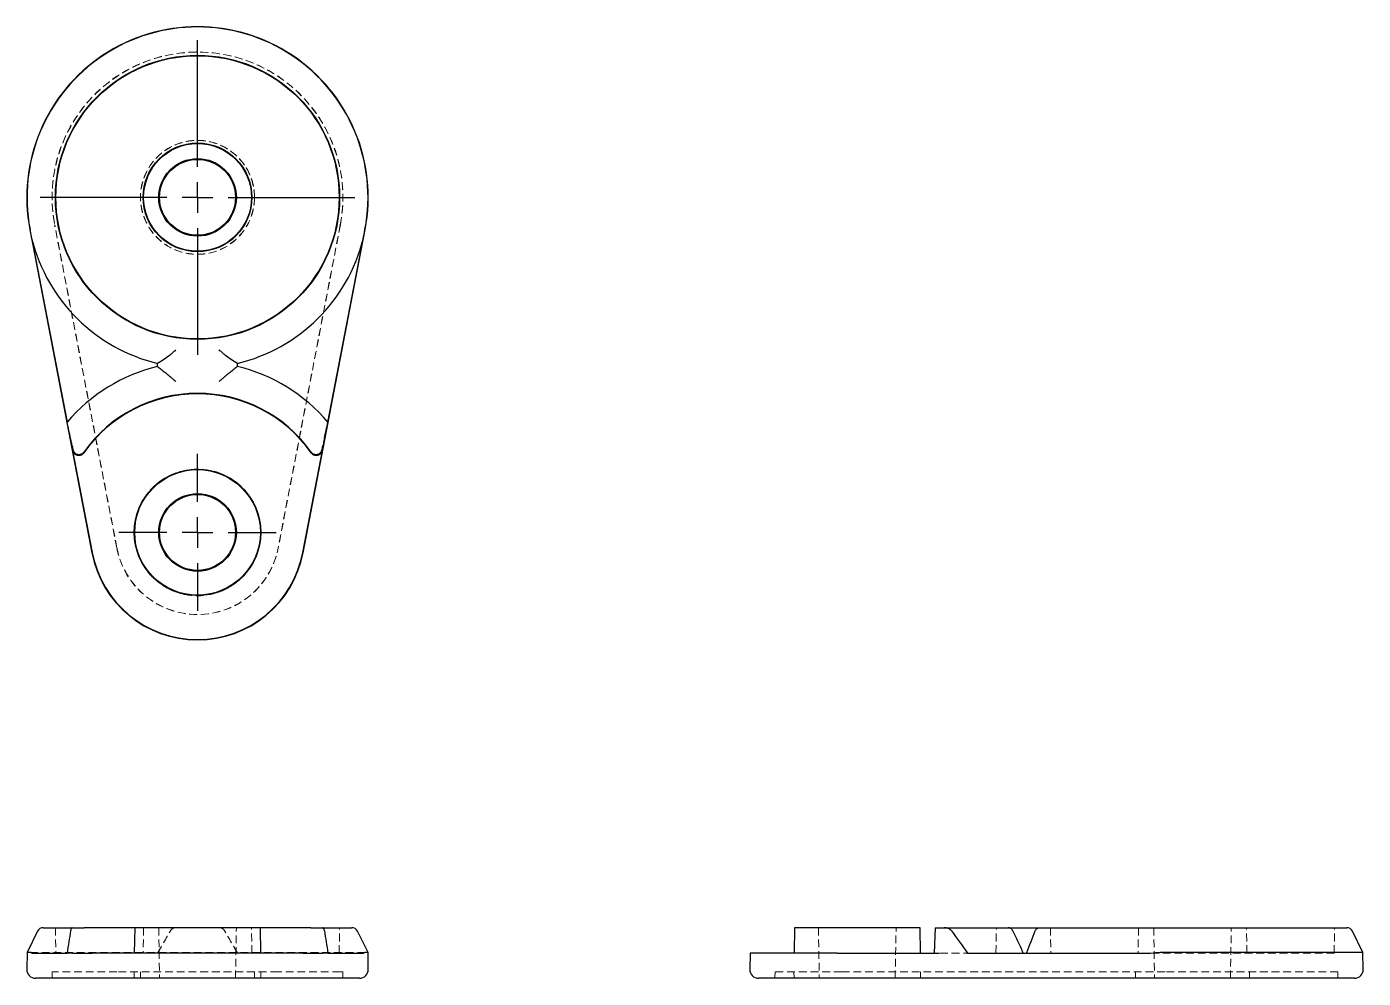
# Model space of a CAD drawing. Header units: millimetres. Extents: x 55 to 273, y 53 to 208.
import ezdxf

# ---------------------------------------------------------------- set-up
doc = ezdxf.new("R2010")
doc.units = ezdxf.units.MM
doc.linetypes.add('HIDDEN', pattern=[1.905, 1.27, -0.635])
doc.layers.add('10', color=7, linetype='Continuous')

# ---------------------------------------------------------------- blocks, each defined once
blk = doc.blocks.new('SW_CENTERMARKSYMBOL_0')
at = {"layer": '10', "color": 0}
for p, q in [((0, 5), (0, 25.66)), ((0, 0), (0, 2.5)), ((-5, 0), (-25.66, 0)), ((0, 0), (-2.5, 0)), ((0, 0), (0, -2.5)), ((0, 0), (2.5, 0)), ((5, 0), (25.66, 0)), ((0, -5), (0, -25.66))]:
    blk.add_line(p, q, dxfattribs=at)
blk = doc.blocks.new('SW_CENTERMARKSYMBOL_1')
at = {"layer": '10', "color": 0}
for p, q in [((0, 5), (0, 12.81)), ((0, 0), (0, 2.5)), ((-5, 0), (-12.81, 0)), ((0, 0), (-2.5, 0)), ((0, 0), (0, -2.5)), ((0, 0), (2.5, 0)), ((5, 0), (12.81, 0)), ((0, -5), (0, -12.81))]:
    blk.add_line(p, q, dxfattribs=at)

msp = doc.modelspace()

# ---------------------------------------------------------------- linework, layer by layer
at = {"color": 7, "linetype": 'Continuous', "lineweight": 25}
for p, q in [((55.66, 174.91), (65.79, 122.22)), ((100.21, 122.22), (110.34, 174.91)), ((56.02, 173.34), (61.75, 143.5)), ((104.25, 143.5), (109.98, 173.34)), ((76.5, 152.59), (76.5, 153.1)), ((89.5, 152.59), (89.5, 153.1)), ((62.56, 139.67), (62.67, 139.08)), ((103.33, 139.08), (103.44, 139.67)), ((62.63, 138.9), (65.83, 122.23)), ((100.17, 122.23), (103.37, 138.9)), ((57.86, 61.07), (62.54, 61.07)), ((62.56, 61.07), (62.67, 61.07)), ((72.76, 61.07), (64.52, 61.07)), ((72.76, 61.07), (72.69, 56.94)), ((93.24, 61.07), (72.76, 61.07)), ((93.31, 56.94), (93.24, 61.07)), ((101.48, 61.07), (93.24, 61.07)), ((103.33, 61.07), (103.44, 61.07)), ((103.46, 61.07), (108.14, 61.07)), ((180.29, 61.07), (180.22, 56.94)), ((200.76, 61.07), (180.29, 61.07)), ((200.83, 56.94), (200.76, 61.07)), ((203.24, 61.07), (203.06, 56.94)), ((204.08, 61.07), (204.67, 61.07)), ((204.67, 61.07), (215.13, 61.07)), ((215.13, 61.07), (220.28, 61.07)), ((220.28, 61.07), (270.3, 61.07)), ((56.94, 60.5), (55.21, 57.04)), ((110.79, 57.04), (109.06, 60.5)), ((272.95, 57.04), (271.22, 60.5)), ((55.21, 57.04), (55.17, 54.29)), ((55.71, 57.04), (55.21, 57.04)), ((56.02, 56.94), (61.75, 56.94)), ((62.63, 56.94), (65.83, 56.94)), ((100.17, 56.94), (65.83, 56.94)), ((100.17, 56.94), (103.37, 56.94)), ((104.25, 56.94), (109.98, 56.94)), ((110.79, 57.04), (110.29, 57.04)), ((110.83, 54.29), (110.79, 57.04)), ((173.05, 56.94), (173, 54.29)), ((187.23, 56.94), (173.05, 56.94)), ((187.23, 56.94), (203.9, 56.94)), ((208.5, 56.94), (238.34, 56.94)), ((272.95, 57.04), (239.92, 57.04)), ((273, 54.29), (272.95, 57.04)), ((57.08, 52.82), (56.61, 52.82)), ((67.21, 52.82), (57.08, 52.82)), ((98.79, 52.82), (67.21, 52.82)), ((108.92, 52.82), (98.79, 52.82)), ((109.39, 52.82), (108.92, 52.82)), ((187.49, 52.82), (174.44, 52.82)), ((240.19, 52.82), (187.49, 52.82)), ((271.56, 52.82), (240.19, 52.82))]:
    msp.add_line(p, q, dxfattribs=at)
at = {"color": 7, "linetype": 'HIDDEN', "lineweight": 18}
for p, q in [((69.84, 123), (59.71, 175.69)), ((69.86, 123), (59.73, 175.69)), ((106.27, 175.69), (96.14, 123)), ((106.29, 175.69), (96.16, 123)), ((59.84, 61.07), (59.91, 56.94)), ((74.21, 61.07), (74.13, 56.94)), ((76.67, 61.07), (76.81, 52.82)), ((89.19, 52.82), (89.33, 61.07)), ((91.87, 56.94), (91.79, 61.07)), ((106.09, 56.94), (106.16, 61.07)), ((184.2, 61.07), (184.34, 52.82)), ((196.71, 52.82), (196.86, 61.07)), ((213.13, 56.94), (213.21, 61.07)), ((222, 61.07), (222.07, 56.94)), ((236.37, 61.07), (236.3, 56.94)), ((238.84, 61.07), (238.98, 52.82)), ((251.35, 52.82), (251.49, 61.07)), ((254.03, 56.94), (253.96, 61.07)), ((268.26, 56.94), (268.33, 61.07)), ((55.71, 57.04), (110.29, 57.04)), ((62.63, 56.94), (61.75, 56.94)), ((104.25, 56.94), (103.37, 56.94)), ((203.06, 56.94), (203.06, 56.92)), ((204.01, 56.94), (208.5, 56.94)), ((268.26, 56.94), (238.34, 56.94)), ((59.31, 53.85), (59.29, 52.82)), ((59.73, 53.85), (59.31, 53.85)), ((69.86, 53.85), (59.73, 53.85)), ((96.14, 53.85), (69.86, 53.85)), ((72.67, 53.85), (72.69, 52.82)), ((73.7, 53.85), (73.72, 52.82)), ((92.28, 52.82), (92.3, 53.85)), ((93.31, 52.82), (93.33, 53.85)), ((106.27, 53.85), (96.14, 53.85)), ((106.69, 53.85), (106.27, 53.85)), ((106.71, 52.82), (106.69, 53.85)), ((177.14, 53.85), (177.12, 52.82)), ((188, 53.85), (177.14, 53.85)), ((180.2, 53.85), (180.22, 52.82)), ((240.69, 53.85), (188, 53.85)), ((200.83, 52.82), (200.85, 53.85)), ((235.87, 53.85), (235.89, 52.82)), ((268.86, 53.85), (240.69, 53.85)), ((254.44, 52.82), (254.46, 53.85)), ((268.88, 52.82), (268.86, 53.85))]:
    msp.add_line(p, q, dxfattribs=at)
at = {"color": 7, "linetype": 'Continuous', "lineweight": 25}
for centre, radius in [((83, 180.17), 23.16), ((83, 180.17), 23.09), ((83, 180.17), 8.87), ((83, 180.17), 8.79), ((83, 180.17), 6.33), ((83, 180.17), 6.19), ((83, 125.53), 10.31), ((83, 125.53), 10.24), ((83, 125.53), 6.33), ((83, 125.53), 6.19)]:
    msp.add_circle(centre, radius, dxfattribs=at)
at = {"color": 7, "linetype": 'HIDDEN', "lineweight": 18}
for centre, radius in [((83, 180.17), 9.3), ((83, 180.17), 9.28), ((83, 125.53), 10.33)]:
    msp.add_circle(centre, radius, dxfattribs=at)
at = {"color": 7, "linetype": 'Continuous', "lineweight": 25}
for centre, radius, start, end in [((83, 180.17), 27.83, 349.1243, 190.8757), ((83, 180.17), 27.79, 349.1243, 190.8757), ((83, 180.17), 27.84, 194.1982, 256.4861), ((83, 180.17), 27.84, 283.5139, 345.8018), ((83, 125.53), 27.84, 103.5139, 139.7747), ((83, 125.53), 27.84, 40.2253, 76.4861), ((83, 125.53), 22.61, 35.0331, 144.9669), ((83, 125.53), 22.68, 35.4423, 144.5577), ((83, 125.53), 17.53, 190.8757, 270), ((83, 125.53), 17.48, 190.8757, 349.1243), ((83, 125.53), 17.53, 270, 349.1243), ((57.86, 60.04), 1.03, 90, 153.4349), ((108.14, 60.04), 1.03, 26.5651, 90), ((270.3, 60.04), 1.03, 26.5651, 90), ((56.61, 54.26), 1.44, 179, 270), ((109.39, 54.26), 1.44, 270, 1), ((174.44, 54.26), 1.44, 179, 270), ((271.56, 54.26), 1.44, 270, 1)]:
    msp.add_arc(centre, radius, start, end, dxfattribs=at)
at = {"color": 7, "linetype": 'HIDDEN', "lineweight": 18}
for centre, radius, start, end in [((83, 180.17), 23.71, 349.1243, 190.8757), ((83, 180.17), 23.69, 349.1243, 190.8757), ((83, 125.53), 13.4, 190.8757, 349.1243), ((83, 125.53), 13.38, 190.8757, 349.1243)]:
    msp.add_arc(centre, radius, start, end, dxfattribs=at)
at = {"color": 7, "linetype": 'Continuous', "lineweight": 25}
for centre, major_axis, ratio, start_param, end_param in [((6.09, 180.17), (88.81, 0), 0.5, 5.62775, 5.66665), ((159.91, 180.17), (88.81, 0), 0.5, 3.758128, 3.797028), ((245.17, -65), (0, 153.82), 0.288675, 0.616536, 0.655435)]:
    msp.add_ellipse(centre, major_axis=major_axis, ratio=ratio, start_param=start_param, end_param=end_param, dxfattribs=at)
for points in [[(56.02, 173.34), (55.92, 173.86), (55.81, 174.39), (55.71, 174.92)], [(109.98, 173.34), (110.08, 173.86), (110.19, 174.39), (110.29, 174.92)], [(78.58, 154.51), (78.57, 154.51), (78.56, 154.5), (78.55, 154.49)], [(87.45, 154.49), (87.44, 154.5), (87.43, 154.51), (87.42, 154.51)], [(62.32, 140.87), (62.12, 141.76), (61.94, 142.64), (61.75, 143.5)], [(103.68, 140.87), (103.88, 141.76), (104.06, 142.64), (104.25, 143.5)], [(62.32, 60.55), (62.12, 59.36), (61.94, 58.16), (61.75, 56.94)], [(103.68, 60.55), (103.88, 59.36), (104.06, 58.16), (104.25, 56.94)], [(205.87, 60.55), (206.76, 59.36), (207.64, 58.16), (208.5, 56.94)], [(219.49, 60.5), (219.5, 60.52), (219.51, 60.53), (219.51, 60.55)], [(56.02, 56.94), (55.92, 57.01), (55.81, 57.04), (55.71, 57.04)], [(109.98, 56.94), (110.08, 57.01), (110.19, 57.04), (110.29, 57.04)], [(238.34, 56.94), (238.86, 57.01), (239.39, 57.04), (239.92, 57.04)]]:
    msp.add_open_spline(points, degree=3, dxfattribs=at)
for points, knots in [([(78.58, 154.51), (78.68, 154.6), (78.83, 154.72), (79.13, 154.99), (79.31, 155.13), (79.47, 155.28)], [0, 0, 0, 0, 0.5, 0.5, 1, 1, 1, 1]), ([(87.42, 154.51), (87.32, 154.6), (87.17, 154.72), (86.87, 154.99), (86.69, 155.13), (86.53, 155.28)], [0, 0, 0, 0, 0.5, 0.5, 1, 1, 1, 1]), ([(76.5, 152.59), (76.67, 152.45), (77.03, 152.17), (77.55, 151.75), (78.07, 151.32), (78.41, 151.04), (78.58, 150.9)], [0, 0, 0, 0, 0.2552041, 0.5069335, 0.7551961, 1, 1, 1, 1]), ([(89.5, 152.59), (89.33, 152.45), (88.97, 152.17), (88.44, 151.74), (87.93, 151.32), (87.59, 151.04), (87.42, 150.9)], [0, 0, 0, 0, 0.25675, 0.509, 0.75675, 1, 1, 1, 1]), ([(78.58, 150.9), (78.68, 150.81), (78.83, 150.69), (79.13, 150.42), (79.31, 150.28), (79.47, 150.13)], [0, 0, 0, 0, 0.5, 0.5, 1, 1, 1, 1]), ([(87.42, 150.9), (87.32, 150.81), (87.17, 150.69), (86.87, 150.42), (86.69, 150.28), (86.53, 150.13)], [0, 0, 0, 0, 0.5, 0.5, 1, 1, 1, 1]), ([(62.56, 139.67), (62.51, 139.9), (62.47, 140.12), (62.41, 140.43), (62.39, 140.53), (62.35, 140.72), (62.33, 140.8), (62.32, 140.87)], [0, 0, 0, 0, 0.5, 0.5, 0.75, 0.75, 1, 1, 1, 1]), ([(103.68, 140.87), (103.65, 140.73), (103.61, 140.54), (103.55, 140.23), (103.53, 140.12), (103.49, 139.89), (103.46, 139.78), (103.44, 139.67)], [0, 0, 0, 0, 0.5, 0.5, 0.75, 0.75, 1, 1, 1, 1]), ([(64.49, 138.5), (64.37, 138.34), (64.21, 138.21), (63.83, 138.06), (63.62, 138.05), (63.23, 138.13), (63.05, 138.23), (62.77, 138.52), (62.67, 138.7), (62.63, 138.9)], [0, 0, 0, 0, 0.25, 0.25, 0.5, 0.5, 0.75, 0.75, 1, 1, 1, 1]), ([(62.67, 139.08), (62.71, 138.88), (62.8, 138.7), (63.08, 138.41), (63.27, 138.31), (63.66, 138.23), (63.87, 138.24), (64.24, 138.39), (64.4, 138.51), (64.52, 138.68)], [0, 0, 0, 0, 0.25, 0.25, 0.5, 0.5, 0.75, 0.75, 1, 1, 1, 1]), ([(101.48, 138.68), (101.6, 138.51), (101.76, 138.39), (102.13, 138.24), (102.34, 138.23), (102.73, 138.31), (102.92, 138.41), (103.2, 138.7), (103.29, 138.88), (103.33, 139.08)], [0, 0, 0, 0, 0.25, 0.25, 0.5, 0.5, 0.75, 0.75, 1, 1, 1, 1]), ([(103.37, 138.9), (103.33, 138.7), (103.23, 138.52), (102.95, 138.23), (102.77, 138.13), (102.38, 138.05), (102.17, 138.06), (101.79, 138.21), (101.63, 138.34), (101.51, 138.5)], [0, 0, 0, 0, 0.25, 0.25, 0.5, 0.5, 0.75, 0.75, 1, 1, 1, 1]), ([(62.56, 61.07), (62.51, 61.07), (62.47, 61.03), (62.41, 60.9), (62.39, 60.85), (62.35, 60.72), (62.33, 60.64), (62.32, 60.55)], [0, 0, 0, 0, 0.5, 0.5, 0.75, 0.75, 1, 1, 1, 1]), ([(62.67, 61.07), (62.71, 61.07), (62.8, 61.07), (63.08, 61.07), (63.27, 61.07), (63.66, 61.07), (63.87, 61.07), (64.24, 61.07), (64.4, 61.07), (64.52, 61.07)], [0, 0, 0, 0, 0.25, 0.25, 0.5, 0.5, 0.75, 0.75, 1, 1, 1, 1]), ([(101.48, 61.07), (101.6, 61.07), (101.76, 61.07), (102.13, 61.07), (102.34, 61.07), (102.73, 61.07), (102.92, 61.07), (103.2, 61.07), (103.29, 61.07), (103.33, 61.07)], [0, 0, 0, 0, 0.25, 0.25, 0.5, 0.5, 0.75, 0.75, 1, 1, 1, 1]), ([(103.68, 60.55), (103.65, 60.73), (103.61, 60.86), (103.55, 60.99), (103.53, 61.02), (103.49, 61.06), (103.46, 61.07), (103.44, 61.07)], [0, 0, 0, 0, 0.5, 0.5, 0.75, 0.75, 1, 1, 1, 1]), ([(203.25, 61.07), (203.25, 61.07), (203.23, 61.07), (203.31, 61.07), (203.49, 61.07), (203.76, 61.07), (203.98, 61.07), (204.08, 61.07)], [0, 0, 0, 0, 0.043438, 0.287615, 0.531717, 0.775899, 1, 1, 1, 1]), ([(205.87, 60.55), (205.73, 60.73), (205.54, 60.86), (205.23, 60.99), (205.12, 61.02), (204.89, 61.06), (204.78, 61.07), (204.67, 61.07)], [0, 0, 0, 0, 0.5, 0.5, 0.75, 0.75, 1, 1, 1, 1]), ([(215.9, 60.55), (215.81, 60.73), (215.69, 60.86), (215.42, 61.03), (215.28, 61.07), (215.13, 61.07)], [0, 0, 0, 0, 0.5, 0.5, 1, 1, 1, 1]), ([(219.51, 60.55), (219.6, 60.73), (219.72, 60.86), (219.99, 61.03), (220.13, 61.07), (220.28, 61.07)], [0, 0, 0, 0, 0.5, 0.5, 1, 1, 1, 1]), ([(217.59, 56.94), (217.45, 57.25), (217.17, 57.87), (216.74, 58.78), (216.32, 59.67), (216.04, 60.26), (215.9, 60.55)], [0, 0, 0, 0, 0.25675, 0.509, 0.75675, 1, 1, 1, 1])]:
    msp.add_open_spline(points, degree=3, knots=knots, dxfattribs=at)
at = {"color": 7, "linetype": 'HIDDEN', "lineweight": 18}
for points, knots in [([(78.58, 60.55), (78.68, 60.73), (78.83, 60.86), (79.13, 61.03), (79.31, 61.07), (79.47, 61.07)], [0, 0, 0, 0, 0.5, 0.5, 1, 1, 1, 1]), ([(87.42, 60.55), (87.32, 60.73), (87.17, 60.86), (86.87, 61.03), (86.69, 61.07), (86.53, 61.07)], [0, 0, 0, 0, 0.5, 0.5, 1, 1, 1, 1]), ([(76.5, 56.94), (76.67, 57.25), (77.03, 57.86), (77.55, 58.77), (78.07, 59.67), (78.41, 60.26), (78.58, 60.55)], [0, 0, 0, 0, 0.2552041, 0.5069335, 0.7551961, 1, 1, 1, 1]), ([(89.5, 56.94), (89.33, 57.25), (88.97, 57.87), (88.44, 58.78), (87.93, 59.67), (87.59, 60.26), (87.42, 60.55)], [0, 0, 0, 0, 0.25675, 0.509, 0.75675, 1, 1, 1, 1])]:
    msp.add_open_spline(points, degree=3, knots=knots, dxfattribs=at)

# ---------------------------------------------------------------- block references
at = {"layer": '10'}
for name, p in [('SW_CENTERMARKSYMBOL_0', (83, 180.17)), ('SW_CENTERMARKSYMBOL_1', (83, 125.53))]:
    msp.add_blockref(name, p, dxfattribs=at)

doc.saveas('drawing.dxf')
